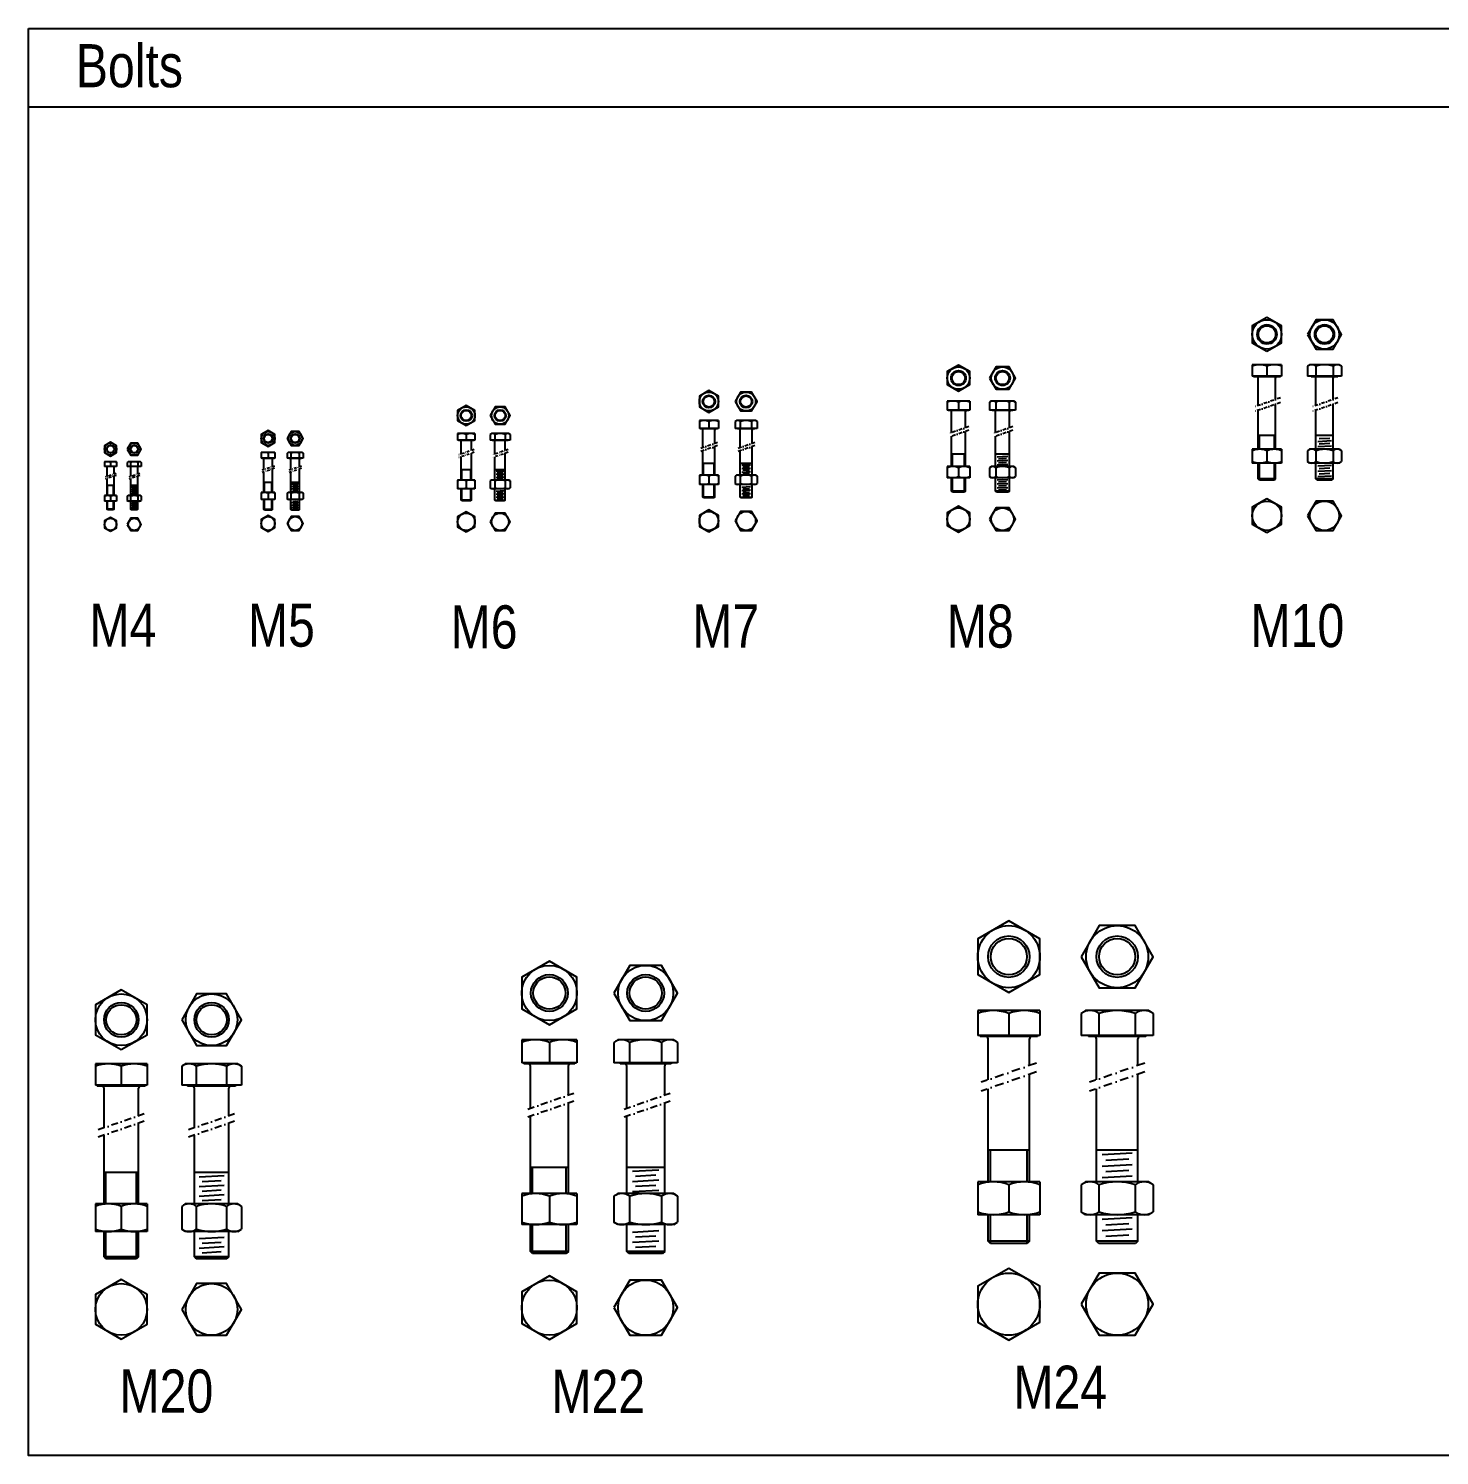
# Model space of a CAD drawing. Extents: x 2154 to 3794, y 411 to 1238.
# Drawn here: x 2154 to 2972, y 411 to 1238 of the extents above; entities that cross this region are included whole.
import ezdxf
from ezdxf.enums import TextEntityAlignment as Align

# ---------------------------------------------------------------- set-up
doc = ezdxf.new("R2010")
doc.units = 0
doc.header["$MEASUREMENT"] = 0
doc.linetypes.add('TRATTO-PUNTO', pattern=[1, 0.5, -0.25, 0, -0.25])
doc.layers.add('Bolts', color=7, linetype='CONTINUOUS')
doc.styles.add('ROMANS', font='ARIAL.TTF')

msp = doc.modelspace()

# ---------------------------------------------------------------- linework, layer by layer
at = {"layer": 'Bolts', "color": 1}
msp.add_line((3794.2, 1192.58), (2154.46, 1192.58), dxfattribs=at)
at = {"layer": 'Bolts'}
for p, q in [((2880.74, 1043.33), (2863.74, 1043.33)), ((2863.74, 1043.33), (2863.74, 1036.68)), ((2880.74, 1043.33), (2880.74, 1036.68)), ((2896.97, 1043.33), (2895.8, 1042.44)), ((2914.25, 1043.33), (2896.97, 1043.33)), ((2914.25, 1043.33), (2915.43, 1042.44)), ((2880.74, 1036.68), (2863.74, 1036.68)), ((2864.45, 1036.68), (2864.45, 1036.33)), ((2880.03, 1036.33), (2864.45, 1036.33)), ((2867.24, 1019.64), (2867.24, 1035.62)), ((2872.24, 1042.44), (2872.24, 1036.68)), ((2877.24, 1023.11), (2877.24, 1035.62)), ((2880.03, 1036.68), (2880.03, 1036.33)), ((2895.8, 1042.44), (2895.8, 1036.68)), ((2915.43, 1036.68), (2895.8, 1036.68)), ((2897.82, 1036.68), (2897.82, 1036.33)), ((2913.4, 1036.33), (2897.82, 1036.33)), ((2900.61, 1019.64), (2900.61, 1035.62)), ((2900.71, 1036.68), (2900.71, 1042.44)), ((2910.52, 1042.44), (2910.52, 1036.68)), ((2910.61, 1023.11), (2910.61, 1035.62)), ((2913.4, 1036.68), (2913.4, 1036.33)), ((2915.43, 1042.44), (2915.43, 1036.68)), ((2699.96, 1022.26), (2686.96, 1022.26)), ((2686.96, 1022.26), (2686.96, 1017.03)), ((2693.46, 1021.58), (2693.46, 1017.03)), ((2699.96, 1022.26), (2699.96, 1017.03)), ((2712.37, 1022.26), (2711.47, 1021.58)), ((2711.47, 1021.58), (2711.47, 1017.03)), ((2725.59, 1022.26), (2712.37, 1022.26)), ((2715.23, 1017.03), (2715.23, 1021.58)), ((2722.73, 1021.58), (2722.73, 1017.03)), ((2725.59, 1022.26), (2726.49, 1021.58)), ((2726.49, 1021.58), (2726.49, 1017.03)), ((2877.24, 994.28), (2877.24, 1020.38)), ((2910.61, 994.28), (2910.61, 1020.38)), ((2554.26, 1010.86), (2543.26, 1010.86)), ((2543.26, 1010.86), (2543.26, 1006.29)), ((2548.76, 1010.29), (2548.76, 1006.29)), ((2554.26, 1010.86), (2554.26, 1006.29)), ((2564.76, 1010.86), (2564, 1010.29)), ((2564, 1010.29), (2564, 1006.29)), ((2575.95, 1010.86), (2564.76, 1010.86)), ((2567.18, 1006.29), (2567.18, 1010.29)), ((2573.53, 1010.29), (2573.53, 1006.29)), ((2575.95, 1010.86), (2576.71, 1010.29)), ((2576.71, 1010.29), (2576.71, 1006.29)), ((2699.96, 1017.03), (2686.96, 1017.03)), ((2687.5, 1017.03), (2687.5, 1016.76)), ((2699.42, 1016.76), (2687.5, 1016.76)), ((2689.46, 1003.94), (2689.46, 1016.22)), ((2697.46, 1006.71), (2697.46, 1016.22)), ((2699.42, 1017.03), (2699.42, 1016.76)), ((2726.49, 1017.03), (2711.47, 1017.03)), ((2713.02, 1017.03), (2713.02, 1016.76)), ((2724.94, 1016.76), (2713.02, 1016.76)), ((2714.98, 1003.94), (2714.98, 1016.22)), ((2722.98, 1006.71), (2722.98, 1016.22)), ((2724.94, 1017.03), (2724.94, 1016.76)), ((2867.24, 994.28), (2867.24, 1016.91)), ((2900.61, 994.28), (2900.61, 1016.91)), ((2413.17, 1003.35), (2403.17, 1003.35)), ((2403.17, 1003.35), (2403.17, 999.56)), ((2408.17, 1002.83), (2408.17, 999.56)), ((2413.17, 1003.35), (2413.17, 999.56)), ((2422.72, 1003.35), (2422.03, 1002.83)), ((2422.03, 1002.83), (2422.03, 999.56)), ((2432.88, 1003.35), (2422.72, 1003.35)), ((2424.91, 999.56), (2424.91, 1002.83)), ((2430.69, 1002.83), (2430.69, 999.56)), ((2432.88, 1003.35), (2433.57, 1002.83)), ((2433.57, 1002.83), (2433.57, 999.56)), ((2554.26, 1006.29), (2543.26, 1006.29)), ((2543.72, 1006.29), (2543.72, 1006.06)), ((2553.8, 1006.06), (2543.72, 1006.06)), ((2545.26, 995.17), (2545.26, 1005.61)), ((2552.26, 997.6), (2552.26, 1005.61)), ((2553.8, 1006.29), (2553.8, 1006.06)), ((2576.71, 1006.29), (2564, 1006.29)), ((2565.31, 1006.29), (2565.31, 1006.06)), ((2575.4, 1006.06), (2565.31, 1006.06)), ((2566.85, 995.24), (2566.85, 1005.61)), ((2573.85, 997.53), (2573.85, 1005.61)), ((2575.4, 1006.29), (2575.4, 1006.06)), ((2689.46, 984.28), (2689.46, 1001.85)), ((2697.46, 984.28), (2697.46, 1004.62)), ((2714.98, 984.28), (2714.98, 1001.85)), ((2722.98, 984.28), (2722.98, 1004.62)), ((2877.24, 1002.33), (2867.24, 1002.33)), ((2867.95, 994.28), (2867.95, 1002.33)), ((2876.53, 994.28), (2876.53, 1002.33)), ((2910.61, 1002.33), (2900.61, 1002.33)), ((2910.61, 1002.33), (2900.61, 1002.33)), ((2413.17, 999.56), (2403.17, 999.56)), ((2403.58, 999.56), (2403.58, 999.35)), ((2412.75, 999.35), (2403.58, 999.35)), ((2405.17, 991.49), (2405.17, 998.94)), ((2411.17, 993.62), (2411.17, 998.94)), ((2412.75, 999.56), (2412.75, 999.35)), ((2433.57, 999.56), (2422.03, 999.56)), ((2423.22, 999.56), (2423.22, 999.35)), ((2432.38, 999.35), (2423.22, 999.35)), ((2424.8, 991.49), (2424.8, 998.94)), ((2430.8, 993.57), (2430.8, 998.94)), ((2432.38, 999.56), (2432.38, 999.35)), ((2545.26, 979.32), (2545.26, 993.41)), ((2552.26, 979.32), (2552.26, 995.84)), ((2566.85, 979.32), (2566.85, 993.48)), ((2573.85, 979.32), (2573.85, 995.77)), ((2880.74, 994.28), (2863.74, 994.28)), ((2863.74, 994.28), (2863.74, 986.28)), ((2872.24, 993.39), (2872.24, 987.17)), ((2880.74, 994.28), (2880.74, 986.28)), ((2896.97, 994.28), (2895.8, 993.39)), ((2895.8, 993.39), (2895.8, 987.17)), ((2914.25, 994.28), (2896.97, 994.28)), ((2900.71, 987.17), (2900.71, 993.39)), ((2901.67, 998.87), (2909.56, 999.31)), ((2901.67, 995.84), (2909.56, 996.28)), ((2902.58, 1000.44), (2908.65, 1000.78)), ((2902.58, 997.4), (2908.65, 997.74)), ((2910.52, 993.39), (2910.52, 987.17)), ((2914.25, 994.28), (2915.43, 993.39)), ((2915.43, 993.39), (2915.43, 987.17)), ((2205.5, 987.02), (2198.5, 987.02)), ((2198.5, 987.02), (2198.5, 984.37)), ((2202, 986.66), (2202, 984.37)), ((2205.5, 987.02), (2205.5, 984.37)), ((2212.18, 987.02), (2211.7, 986.66)), ((2211.7, 986.66), (2211.7, 984.37)), ((2219.3, 987.02), (2212.18, 987.02)), ((2213.72, 984.37), (2213.72, 986.66)), ((2217.76, 986.66), (2217.76, 984.37)), ((2219.3, 987.02), (2219.78, 986.66)), ((2219.78, 986.66), (2219.78, 984.37)), ((2297.3, 992.43), (2289.3, 992.43)), ((2289.3, 992.43), (2289.3, 989.1)), ((2297.3, 989.1), (2289.3, 989.1)), ((2289.64, 989.1), (2289.64, 988.93)), ((2296.97, 988.93), (2289.64, 988.93)), ((2290.8, 982.41), (2290.8, 988.6)), ((2293.3, 992.01), (2293.3, 989.1)), ((2295.8, 984.14), (2295.8, 988.6)), ((2296.97, 989.1), (2296.97, 988.93)), ((2297.3, 992.43), (2297.3, 989.1)), ((2304.94, 992.43), (2304.39, 992.01)), ((2304.39, 992.01), (2304.39, 989.1)), ((2313.63, 989.1), (2304.39, 989.1)), ((2313.07, 992.43), (2304.94, 992.43)), ((2305.34, 989.1), (2305.34, 988.93)), ((2312.67, 988.93), (2305.34, 988.93)), ((2306.51, 982.41), (2306.51, 988.6)), ((2306.7, 989.1), (2306.7, 992.01)), ((2311.32, 992.01), (2311.32, 989.1)), ((2311.51, 984.14), (2311.51, 988.6)), ((2312.67, 989.1), (2312.67, 988.93)), ((2313.07, 992.43), (2313.63, 992.01)), ((2313.63, 992.01), (2313.63, 989.1)), ((2405.17, 976.41), (2405.17, 989.89)), ((2411.17, 976.41), (2411.17, 992.01)), ((2424.8, 976.41), (2424.8, 989.89)), ((2430.8, 976.41), (2430.8, 991.97)), ((2552.26, 986.06), (2545.26, 986.06)), ((2545.72, 979.32), (2545.72, 986.06)), ((2551.8, 979.32), (2551.8, 986.06)), ((2573.85, 986.06), (2566.85, 986.06)), ((2567.8, 985), (2572.91, 985.28)), ((2697.46, 991.49), (2689.46, 991.49)), ((2690, 984.28), (2690, 991.49)), ((2696.92, 984.28), (2696.92, 991.49)), ((2722.98, 991.49), (2714.98, 991.49)), ((2722.98, 991.49), (2714.98, 991.49)), ((2715.96, 989.93), (2722, 990.27)), ((2715.96, 987.61), (2722, 987.95)), ((2715.96, 985.29), (2722, 985.63)), ((2716.66, 988.81), (2721.3, 989.07)), ((2716.66, 986.49), (2721.3, 986.75)), ((2880.74, 986.28), (2863.74, 986.28)), ((2867.24, 977.04), (2867.24, 986.28)), ((2867.95, 976.33), (2867.95, 986.28)), ((2876.53, 976.33), (2876.53, 986.28)), ((2877.24, 977.04), (2877.24, 986.28)), ((2896.97, 986.28), (2895.8, 987.17)), ((2914.25, 986.28), (2896.97, 986.28)), ((2900.61, 977.04), (2900.61, 986.28)), ((2901.67, 984.59), (2909.56, 985.03)), ((2910.61, 977.04), (2910.61, 986.28)), ((2914.25, 986.28), (2915.43, 987.17)), ((2205.5, 984.37), (2198.5, 984.37)), ((2198.79, 984.37), (2198.79, 984.22)), ((2205.21, 984.22), (2198.79, 984.22)), ((2200, 978.45), (2200, 983.93)), ((2200, 967.43), (2200, 977.33)), ((2204, 979.84), (2204, 983.93)), ((2204, 967.43), (2204, 978.71)), ((2205.21, 984.37), (2205.21, 984.22)), ((2219.78, 984.37), (2211.7, 984.37)), ((2212.53, 984.37), (2212.53, 984.22)), ((2218.95, 984.22), (2212.53, 984.22)), ((2213.74, 978.45), (2213.74, 983.93)), ((2213.74, 967.43), (2213.74, 977.33)), ((2217.74, 979.84), (2217.74, 983.93)), ((2217.74, 967.43), (2217.74, 978.71)), ((2218.95, 984.37), (2218.95, 984.22)), ((2290.8, 969.21), (2290.8, 981.12)), ((2295.8, 969.21), (2295.8, 982.86)), ((2306.51, 969.21), (2306.51, 981.12)), ((2311.51, 969.21), (2311.51, 982.86)), ((2413.17, 976.41), (2403.17, 976.41)), ((2403.17, 976.41), (2403.17, 971.41)), ((2411.17, 982.35), (2405.17, 982.35)), ((2405.58, 976.41), (2405.58, 982.35)), ((2410.75, 976.41), (2410.75, 982.35)), ((2413.17, 976.41), (2413.17, 971.41)), ((2422.72, 976.41), (2422.03, 975.88)), ((2432.88, 976.41), (2422.72, 976.41)), ((2430.8, 982.35), (2424.8, 982.35)), ((2425.48, 981.56), (2430.12, 981.82)), ((2425.48, 979.78), (2430.12, 980.04)), ((2425.48, 977.99), (2430.12, 978.25)), ((2426.01, 980.7), (2429.58, 980.9)), ((2426.01, 978.92), (2429.58, 979.12)), ((2426.01, 977.13), (2429.58, 977.33)), ((2432.88, 976.41), (2433.57, 975.88)), ((2554.26, 979.32), (2543.26, 979.32)), ((2543.26, 979.32), (2543.26, 973.82)), ((2548.76, 978.75), (2548.76, 974.4)), ((2554.26, 979.32), (2554.26, 973.82)), ((2564.76, 979.32), (2564, 978.75)), ((2564, 978.75), (2564, 974.4)), ((2575.95, 979.32), (2564.76, 979.32)), ((2567.18, 974.4), (2567.18, 978.75)), ((2567.8, 983.03), (2572.91, 983.32)), ((2567.8, 981.07), (2572.91, 981.35)), ((2568.39, 984.05), (2572.32, 984.27)), ((2568.39, 982.08), (2572.32, 982.3)), ((2568.39, 980.12), (2572.32, 980.34)), ((2573.53, 978.75), (2573.53, 974.4)), ((2575.95, 979.32), (2576.71, 978.75)), ((2576.71, 978.75), (2576.71, 974.4)), ((2699.96, 984.28), (2686.96, 984.28)), ((2686.96, 984.28), (2686.96, 977.78)), ((2699.96, 977.78), (2686.96, 977.78)), ((2689.46, 970.03), (2689.46, 977.78)), ((2690, 969.49), (2690, 977.78)), ((2693.46, 983.6), (2693.46, 978.46)), ((2696.92, 969.49), (2696.92, 977.78)), ((2697.46, 970.03), (2697.46, 977.78)), ((2699.96, 984.28), (2699.96, 977.78)), ((2712.37, 984.28), (2711.47, 983.6)), ((2711.47, 983.6), (2711.47, 978.46)), ((2712.37, 977.78), (2711.47, 978.46)), ((2725.59, 984.28), (2712.37, 984.28)), ((2725.59, 977.78), (2712.37, 977.78)), ((2714.98, 970.03), (2714.98, 977.78)), ((2715.23, 978.46), (2715.23, 983.6)), ((2715.96, 976.48), (2722, 976.82)), ((2722.73, 983.6), (2722.73, 978.46)), ((2722.98, 970.03), (2722.98, 977.78)), ((2725.59, 984.28), (2726.49, 983.6)), ((2725.59, 977.78), (2726.49, 978.46)), ((2726.49, 983.6), (2726.49, 978.46)), ((2867.95, 976.33), (2867.24, 977.04)), ((2877.24, 977.04), (2867.24, 977.04)), ((2876.53, 976.33), (2867.95, 976.33)), ((2877.24, 977.04), (2876.53, 976.33)), ((2901.32, 976.33), (2900.61, 977.04)), ((2910.61, 977.04), (2900.61, 977.04)), ((2909.9, 976.33), (2901.32, 976.33)), ((2901.67, 981.55), (2909.56, 981.99)), ((2901.67, 978.52), (2909.56, 978.96)), ((2902.58, 983.12), (2908.65, 983.46)), ((2902.58, 980.08), (2908.65, 980.42)), ((2910.61, 977.04), (2909.9, 976.33)), ((2204, 973.22), (2200, 973.22)), ((2200.29, 967.43), (2200.29, 973.22)), ((2203.71, 967.43), (2203.71, 973.22)), ((2217.74, 973.22), (2213.74, 973.22)), ((2214.12, 972.25), (2217.37, 972.43)), ((2214.12, 971), (2217.37, 971.18)), ((2214.12, 969.75), (2217.37, 969.93)), ((2214.12, 968.5), (2217.37, 968.68)), ((2214.49, 972.9), (2216.99, 973.04)), ((2214.49, 971.65), (2216.99, 971.79)), ((2214.49, 970.4), (2216.99, 970.54)), ((2214.49, 969.15), (2216.99, 969.29)), ((2214.49, 967.9), (2216.99, 968.04)), ((2297.3, 969.21), (2289.3, 969.21)), ((2289.3, 969.21), (2289.3, 965.21)), ((2295.8, 974.93), (2290.8, 974.93)), ((2291.14, 969.21), (2291.14, 974.93)), ((2293.3, 968.79), (2293.3, 965.63)), ((2295.47, 969.21), (2295.47, 974.93)), ((2297.3, 969.21), (2297.3, 965.21)), ((2304.94, 969.21), (2304.39, 968.79)), ((2304.39, 968.79), (2304.39, 965.63)), ((2313.07, 969.21), (2304.94, 969.21)), ((2311.51, 974.93), (2306.51, 974.93)), ((2306.7, 965.63), (2306.7, 968.79)), ((2307.15, 974.13), (2310.86, 974.34)), ((2307.15, 972.7), (2310.86, 972.91)), ((2307.15, 971.27), (2310.86, 971.48)), ((2307.15, 969.84), (2310.86, 970.05)), ((2307.58, 973.44), (2310.44, 973.6)), ((2307.58, 972.01), (2310.44, 972.17)), ((2307.58, 970.58), (2310.44, 970.74)), ((2311.32, 968.79), (2311.32, 965.63)), ((2313.07, 969.21), (2313.63, 968.79)), ((2313.63, 968.79), (2313.63, 965.63)), ((2413.17, 971.41), (2403.17, 971.41)), ((2405.17, 964.77), (2405.17, 971.41)), ((2405.58, 964.35), (2405.58, 971.41)), ((2408.17, 975.88), (2408.17, 971.93)), ((2410.75, 964.35), (2410.75, 971.41)), ((2411.17, 964.77), (2411.17, 971.41)), ((2422.03, 975.88), (2422.03, 971.93)), ((2422.72, 971.41), (2422.03, 971.93)), ((2432.88, 971.41), (2422.72, 971.41)), ((2424.8, 964.77), (2424.8, 971.41)), ((2424.91, 971.93), (2424.91, 975.88)), ((2425.48, 970.07), (2430.12, 970.33)), ((2425.48, 968.29), (2430.12, 968.55)), ((2426.01, 969.21), (2429.58, 969.41)), ((2430.69, 975.88), (2430.69, 971.93)), ((2430.8, 964.77), (2430.8, 971.41)), ((2432.88, 971.41), (2433.57, 971.93)), ((2433.57, 975.88), (2433.57, 971.93)), ((2554.26, 973.82), (2543.26, 973.82)), ((2545.26, 966.52), (2545.26, 973.82)), ((2545.72, 966.06), (2545.72, 973.82)), ((2551.8, 966.06), (2551.8, 973.82)), ((2552.26, 966.52), (2552.26, 973.82)), ((2564.76, 973.82), (2564, 974.4)), ((2575.95, 973.82), (2564.76, 973.82)), ((2566.85, 966.52), (2566.85, 973.82)), ((2567.8, 972.35), (2572.91, 972.64)), ((2567.8, 970.39), (2572.91, 970.68)), ((2567.8, 968.43), (2572.91, 968.71)), ((2568.39, 971.4), (2572.32, 971.62)), ((2568.39, 969.44), (2572.32, 969.66)), ((2573.85, 966.52), (2573.85, 973.82)), ((2575.95, 973.82), (2576.71, 974.4)), ((2690, 969.49), (2689.46, 970.03)), ((2697.46, 970.03), (2689.46, 970.03)), ((2696.92, 969.49), (2690, 969.49)), ((2697.46, 970.03), (2696.92, 969.49)), ((2715.52, 969.49), (2714.98, 970.03)), ((2722.98, 970.03), (2714.98, 970.03)), ((2722.44, 969.49), (2715.52, 969.49)), ((2715.96, 974.16), (2722, 974.5)), ((2715.96, 971.84), (2722, 972.18)), ((2716.66, 975.36), (2721.3, 975.62)), ((2716.66, 973.04), (2721.3, 973.3)), ((2716.66, 970.72), (2721.3, 970.98)), ((2722.98, 970.03), (2722.44, 969.49)), ((2205.5, 967.43), (2198.5, 967.43)), ((2198.5, 967.43), (2198.5, 964.23)), ((2205.5, 964.23), (2198.5, 964.23)), ((2200, 959.51), (2200, 964.23)), ((2200.29, 959.22), (2200.29, 964.23)), ((2202, 967.07), (2202, 964.6)), ((2203.71, 959.22), (2203.71, 964.23)), ((2204, 959.51), (2204, 964.23)), ((2205.5, 967.43), (2205.5, 964.23)), ((2212.18, 967.43), (2211.7, 967.07)), ((2211.7, 967.07), (2211.7, 964.6)), ((2212.18, 964.23), (2211.7, 964.6)), ((2219.3, 967.43), (2212.18, 967.43)), ((2219.3, 964.23), (2212.18, 964.23)), ((2213.72, 964.6), (2213.72, 967.07)), ((2213.74, 959.51), (2213.74, 964.23)), ((2214.12, 963.06), (2217.37, 963.24)), ((2214.12, 961.81), (2217.37, 961.99)), ((2214.12, 960.56), (2217.37, 960.74)), ((2214.49, 963.71), (2216.99, 963.85)), ((2214.49, 962.46), (2216.99, 962.6)), ((2214.49, 961.21), (2216.99, 961.35)), ((2214.49, 959.96), (2216.99, 960.1)), ((2217.74, 959.51), (2217.74, 964.23)), ((2217.76, 967.07), (2217.76, 964.6)), ((2219.3, 967.43), (2219.78, 967.07)), ((2219.3, 964.23), (2219.78, 964.6)), ((2219.78, 967.07), (2219.78, 964.6)), ((2297.3, 965.21), (2289.3, 965.21)), ((2290.8, 959.27), (2290.8, 965.21)), ((2291.14, 958.93), (2291.14, 965.21)), ((2295.47, 958.93), (2295.47, 965.21)), ((2295.8, 959.27), (2295.8, 965.21)), ((2304.94, 965.21), (2304.39, 965.63)), ((2313.07, 965.21), (2304.94, 965.21)), ((2306.51, 959.27), (2306.51, 965.21)), ((2307.15, 963.32), (2310.86, 963.53)), ((2307.15, 961.89), (2310.86, 962.1)), ((2307.15, 960.46), (2310.86, 960.67)), ((2307.58, 964.06), (2310.44, 964.22)), ((2307.58, 962.63), (2310.44, 962.79)), ((2307.58, 961.2), (2310.44, 961.36)), ((2307.58, 959.77), (2310.44, 959.93)), ((2311.51, 959.27), (2311.51, 965.21)), ((2313.07, 965.21), (2313.63, 965.63)), ((2405.58, 964.35), (2405.17, 964.77)), ((2411.17, 964.77), (2405.17, 964.77)), ((2410.75, 964.35), (2405.58, 964.35)), ((2411.17, 964.77), (2410.75, 964.35)), ((2425.22, 964.35), (2424.8, 964.77)), ((2424.8, 964.77), (2430.8, 964.77)), ((2430.38, 964.35), (2425.22, 964.35)), ((2425.48, 966.5), (2430.12, 966.76)), ((2426.01, 967.42), (2429.58, 967.62)), ((2426.01, 965.64), (2429.58, 965.84)), ((2430.8, 964.77), (2430.38, 964.35)), ((2545.72, 966.06), (2545.26, 966.52)), ((2552.26, 966.52), (2545.26, 966.52)), ((2551.8, 966.06), (2545.72, 966.06)), ((2552.26, 966.52), (2551.8, 966.06)), ((2567.31, 966.06), (2566.85, 966.52)), ((2566.85, 966.52), (2573.85, 966.52)), ((2573.4, 966.06), (2567.31, 966.06)), ((2568.39, 967.48), (2572.32, 967.7)), ((2573.85, 966.52), (2573.4, 966.06)), ((2200.29, 959.22), (2200, 959.51)), ((2204, 959.51), (2200, 959.51)), ((2203.71, 959.22), (2200.29, 959.22)), ((2204, 959.51), (2203.71, 959.22)), ((2214.03, 959.22), (2213.74, 959.51)), ((2213.74, 959.51), (2217.74, 959.51)), ((2217.45, 959.22), (2214.03, 959.22)), ((2217.74, 959.51), (2217.45, 959.22)), ((2291.14, 958.93), (2290.8, 959.27)), ((2295.8, 959.27), (2290.8, 959.27)), ((2295.47, 958.93), (2291.14, 958.93)), ((2295.8, 959.27), (2295.47, 958.93)), ((2306.84, 958.93), (2306.51, 959.27)), ((2306.51, 959.27), (2311.51, 959.27)), ((2311.17, 958.93), (2306.84, 958.93)), ((2311.51, 959.27), (2311.17, 958.93)), ((2740.61, 668.78), (2704.61, 668.78)), ((2704.61, 668.78), (2704.61, 654.45)), ((2722.61, 667.11), (2722.61, 654.45)), ((2740.61, 668.78), (2740.61, 654.45)), ((2767.16, 668.78), (2764.65, 667.11)), ((2764.65, 667.11), (2764.65, 654.45)), ((2803.7, 668.78), (2767.16, 668.78)), ((2775.04, 654.45), (2775.04, 667.11)), ((2795.82, 667.11), (2795.82, 654.45)), ((2803.7, 668.78), (2806.22, 667.11)), ((2806.22, 667.11), (2806.22, 654.45)), ((2740.61, 654.45), (2704.61, 654.45)), ((2705.94, 654.45), (2705.94, 653.78)), ((2739.28, 653.78), (2705.94, 653.78)), ((2739.28, 654.45), (2739.28, 653.78)), ((2806.22, 654.45), (2764.65, 654.45)), ((2768.76, 654.45), (2768.76, 653.78)), ((2802.1, 653.78), (2768.76, 653.78)), ((2802.1, 654.45), (2802.1, 653.78)), ((2472.32, 651.87), (2440.32, 651.87)), ((2440.32, 651.87), (2440.32, 638.46)), ((2456.32, 650.38), (2456.32, 638.46)), ((2472.32, 651.87), (2472.32, 638.46)), ((2495.92, 651.87), (2493.69, 650.38)), ((2493.69, 650.38), (2493.69, 638.46)), ((2528.4, 651.87), (2495.92, 651.87)), ((2502.92, 638.46), (2502.92, 650.38)), ((2521.4, 650.38), (2521.4, 638.46)), ((2528.4, 651.87), (2530.64, 650.38)), ((2530.64, 650.38), (2530.64, 638.46)), ((2710.61, 628.64), (2710.61, 652.45)), ((2734.61, 636.96), (2734.61, 652.45)), ((2773.43, 628.64), (2773.43, 652.45)), ((2797.43, 636.96), (2797.43, 652.45)), ((2223.2, 637.91), (2193.2, 637.91)), ((2193.2, 637.91), (2193.2, 625.47)), ((2223.2, 637.91), (2223.2, 625.47)), ((2245.33, 637.91), (2243.23, 636.52)), ((2275.77, 637.91), (2245.33, 637.91)), ((2275.77, 637.91), (2277.87, 636.52)), ((2472.32, 638.46), (2440.32, 638.46)), ((2441.5, 638.46), (2441.5, 637.87)), ((2471.13, 637.87), (2441.5, 637.87)), ((2471.13, 638.46), (2471.13, 637.87)), ((2530.64, 638.46), (2493.69, 638.46)), ((2497.35, 638.46), (2497.35, 637.87)), ((2526.98, 637.87), (2497.35, 637.87)), ((2526.98, 638.46), (2526.98, 637.87)), ((2208.2, 636.52), (2208.2, 625.47)), ((2243.23, 636.52), (2243.23, 625.47)), ((2251.89, 625.47), (2251.89, 636.52)), ((2269.21, 636.52), (2269.21, 625.47)), ((2277.87, 636.52), (2277.87, 625.47)), ((2445.32, 612.07), (2445.32, 636.68)), ((2467.32, 619.7), (2467.32, 636.68)), ((2501.16, 612.07), (2501.16, 636.68)), ((2523.16, 619.7), (2523.16, 636.68)), ((2734.61, 569.46), (2734.61, 631.82)), ((2797.43, 569.46), (2797.43, 631.82)), ((2223.2, 625.47), (2193.2, 625.47)), ((2194.31, 625.47), (2194.31, 624.91)), ((2222.09, 624.91), (2194.31, 624.91)), ((2198.2, 600.83), (2198.2, 623.8)), ((2218.2, 607.77), (2218.2, 623.8)), ((2222.09, 625.47), (2222.09, 624.91)), ((2277.87, 625.47), (2243.23, 625.47)), ((2246.66, 625.47), (2246.66, 624.91)), ((2274.44, 624.91), (2246.66, 624.91)), ((2250.55, 600.83), (2250.55, 623.8)), ((2270.55, 607.77), (2270.55, 623.8)), ((2274.44, 625.47), (2274.44, 624.91)), ((2710.61, 569.46), (2710.61, 623.5)), ((2773.43, 569.46), (2773.43, 623.5)), ((2467.32, 562.69), (2467.32, 615.13)), ((2523.16, 562.69), (2523.16, 615.13)), ((2445.32, 562.69), (2445.32, 607.5)), ((2501.16, 562.69), (2501.16, 607.5)), ((2198.2, 556.68), (2198.2, 596.55)), ((2218.2, 556.68), (2218.2, 603.49)), ((2250.55, 556.68), (2250.55, 596.55)), ((2270.55, 556.68), (2270.55, 603.49)), ((2734.61, 587.78), (2710.61, 587.78)), ((2711.94, 569.46), (2711.94, 587.78)), ((2733.28, 569.46), (2733.28, 587.78)), ((2797.43, 587.78), (2773.43, 587.78)), ((2776.76, 585.34), (2794.1, 586.31)), ((2776.76, 578.67), (2794.1, 579.64)), ((2778.76, 582.12), (2792.1, 582.86)), ((2218.2, 574.91), (2198.2, 574.91)), ((2199.31, 556.68), (2199.31, 574.91)), ((2217.09, 556.68), (2217.09, 574.91)), ((2270.55, 574.91), (2250.55, 574.91)), ((2253.33, 572.4), (2267.77, 573.21)), ((2467.32, 577.87), (2445.32, 577.87)), ((2446.5, 562.69), (2446.5, 577.87)), ((2466.13, 562.69), (2466.13, 577.87)), ((2523.16, 577.87), (2501.16, 577.87)), ((2504.46, 575.7), (2519.86, 576.56)), ((2506.24, 572.83), (2518.09, 573.5)), ((2776.76, 572.01), (2794.1, 572.98)), ((2778.76, 575.45), (2792.1, 576.2)), ((2253.33, 566.84), (2267.77, 567.65)), ((2255, 569.71), (2266.11, 570.34)), ((2255, 564.16), (2266.11, 564.78)), ((2472.32, 562.69), (2440.32, 562.69)), ((2440.32, 562.69), (2440.32, 544.69)), ((2472.32, 562.69), (2472.32, 544.69)), ((2495.92, 562.69), (2493.69, 561.2)), ((2528.4, 562.69), (2495.92, 562.69)), ((2504.46, 569.77), (2519.86, 570.63)), ((2504.46, 563.85), (2519.86, 564.71)), ((2506.24, 566.91), (2518.09, 567.57)), ((2528.4, 562.69), (2530.64, 561.2)), ((2740.61, 569.46), (2704.61, 569.46)), ((2704.61, 569.46), (2704.61, 550.46)), ((2722.61, 567.78), (2722.61, 552.13)), ((2740.61, 569.46), (2740.61, 550.46)), ((2767.16, 569.46), (2764.65, 567.78)), ((2764.65, 567.78), (2764.65, 552.13)), ((2803.7, 569.46), (2767.16, 569.46)), ((2775.04, 552.13), (2775.04, 567.78)), ((2795.82, 567.78), (2795.82, 552.13)), ((2803.7, 569.46), (2806.22, 567.78)), ((2806.22, 567.78), (2806.22, 552.13)), ((2223.2, 556.68), (2193.2, 556.68)), ((2193.2, 556.68), (2193.2, 540.68)), ((2208.2, 555.29), (2208.2, 542.08)), ((2223.2, 556.68), (2223.2, 540.68)), ((2245.33, 556.68), (2243.23, 555.29)), ((2243.23, 555.29), (2243.23, 542.08)), ((2275.77, 556.68), (2245.33, 556.68)), ((2251.89, 542.08), (2251.89, 555.29)), ((2253.33, 561.29), (2267.77, 562.1)), ((2255, 558.6), (2266.11, 559.22)), ((2269.21, 555.29), (2269.21, 542.08)), ((2275.77, 556.68), (2277.87, 555.29)), ((2277.87, 555.29), (2277.87, 542.08)), ((2456.32, 561.2), (2456.32, 546.18)), ((2493.69, 561.2), (2493.69, 546.18)), ((2502.92, 546.18), (2502.92, 561.2)), ((2521.4, 561.2), (2521.4, 546.18)), ((2530.64, 561.2), (2530.64, 546.18)), ((2495.92, 544.69), (2493.69, 546.18)), ((2528.4, 544.69), (2530.64, 546.18)), ((2740.61, 550.46), (2704.61, 550.46)), ((2710.61, 535.12), (2710.61, 550.46)), ((2711.94, 533.78), (2711.94, 550.46)), ((2733.28, 533.78), (2733.28, 550.46)), ((2734.61, 535.12), (2734.61, 550.46)), ((2767.16, 550.46), (2764.65, 552.13)), ((2803.7, 550.46), (2767.16, 550.46)), ((2773.43, 535.12), (2773.43, 550.46)), ((2776.76, 547.89), (2794.1, 548.86)), ((2797.43, 535.12), (2797.43, 550.46)), ((2803.7, 550.46), (2806.22, 552.13)), ((2223.2, 540.68), (2193.2, 540.68)), ((2198.2, 526.02), (2198.2, 540.68)), ((2199.31, 524.91), (2199.31, 540.68)), ((2217.09, 524.91), (2217.09, 540.68)), ((2218.2, 526.02), (2218.2, 540.68)), ((2245.33, 540.68), (2243.23, 542.08)), ((2275.77, 540.68), (2245.33, 540.68)), ((2250.55, 526.02), (2250.55, 540.68)), ((2270.55, 526.02), (2270.55, 540.68)), ((2275.77, 540.68), (2277.87, 542.08)), ((2472.32, 544.69), (2440.32, 544.69)), ((2445.32, 529.05), (2445.32, 544.69)), ((2446.5, 527.87), (2446.5, 544.69)), ((2466.13, 527.87), (2466.13, 544.69)), ((2467.32, 529.05), (2467.32, 544.69)), ((2528.4, 544.69), (2495.92, 544.69)), ((2501.16, 529.05), (2501.16, 544.69)), ((2504.46, 540.41), (2519.86, 541.27)), ((2506.24, 537.55), (2518.09, 538.21)), ((2523.16, 529.05), (2523.16, 544.69)), ((2776.76, 541.22), (2794.1, 542.19)), ((2778.76, 544.67), (2792.1, 545.41)), ((2778.76, 538), (2792.1, 538.75)), ((2253.33, 536.67), (2267.77, 537.48)), ((2253.33, 531.11), (2267.77, 531.92)), ((2255, 533.98), (2266.11, 534.61)), ((2504.46, 534.48), (2519.86, 535.35)), ((2506.24, 531.62), (2518.09, 532.28)), ((2711.94, 533.78), (2710.61, 535.12)), ((2734.61, 535.12), (2710.61, 535.12)), ((2733.28, 533.78), (2711.94, 533.78)), ((2734.61, 535.12), (2733.28, 533.78)), ((2774.76, 533.78), (2773.43, 535.12)), ((2797.43, 535.12), (2773.43, 535.12)), ((2796.1, 533.78), (2774.76, 533.78)), ((2797.43, 535.12), (2796.1, 533.78)), ((2199.31, 524.91), (2198.2, 526.02)), ((2218.2, 526.02), (2198.2, 526.02)), ((2217.09, 524.91), (2199.31, 524.91)), ((2218.2, 526.02), (2217.09, 524.91)), ((2251.66, 524.91), (2250.55, 526.02)), ((2270.55, 526.02), (2250.55, 526.02)), ((2269.44, 524.91), (2251.66, 524.91)), ((2255, 528.43), (2266.11, 529.05)), ((2270.55, 526.02), (2269.44, 524.91)), ((2446.5, 527.87), (2445.32, 529.05)), ((2467.32, 529.05), (2445.32, 529.05)), ((2466.13, 527.87), (2446.5, 527.87)), ((2467.32, 529.05), (2466.13, 527.87)), ((2502.35, 527.87), (2501.16, 529.05)), ((2523.16, 529.05), (2501.16, 529.05)), ((2521.98, 527.87), (2502.35, 527.87)), ((2523.16, 529.05), (2521.98, 527.87))]:
    msp.add_line(p, q, dxfattribs=at)
at = {"layer": 'Bolts', "linetype": 'TRATTO-PUNTO', "ltscale": 4}
for p, q in [((2880.04, 1024.08), (2865.01, 1018.87)), ((2880.04, 1021.35), (2865.01, 1016.14)), ((2913.41, 1024.08), (2898.38, 1018.87)), ((2913.41, 1021.35), (2898.38, 1016.14)), ((2699.42, 1007.39), (2687.93, 1003.41)), ((2699.42, 1005.3), (2687.93, 1001.32)), ((2724.94, 1007.39), (2713.45, 1003.41)), ((2724.94, 1005.3), (2713.45, 1001.32)), ((2553.81, 998.14), (2544.08, 994.77)), ((2553.81, 996.37), (2544.08, 993)), ((2575.4, 998.14), (2565.67, 994.77)), ((2575.4, 996.37), (2565.67, 993))]:
    msp.add_line(p, q, dxfattribs=at)
at = {"layer": 'Bolts', "linetype": 'TRATTO-PUNTO', "ltscale": 3}
for p, q in [((2412.76, 994.12), (2403.91, 991.06)), ((2432.39, 994.12), (2423.54, 991.06)), ((2412.76, 992.52), (2403.91, 989.45)), ((2432.39, 992.52), (2423.54, 989.45)), ((2205.21, 980.26), (2199.02, 978.11)), ((2205.21, 979.13), (2199.02, 976.99)), ((2218.95, 980.26), (2212.76, 978.11)), ((2218.95, 979.13), (2212.76, 976.99)), ((2296.97, 984.55), (2289.9, 982.09)), ((2296.97, 983.26), (2289.9, 980.81)), ((2312.68, 984.55), (2305.6, 982.09)), ((2312.68, 983.26), (2305.6, 980.81))]:
    msp.add_line(p, q, dxfattribs=at)
at = {"layer": 'Bolts', "linetype": 'TRATTO-PUNTO', "ltscale": 10}
for p, q in [((2738.61, 638.35), (2706.61, 627.25)), ((2801.43, 638.35), (2769.43, 627.25)), ((2738.61, 633.21), (2706.61, 622.11)), ((2801.43, 633.21), (2769.43, 622.11))]:
    msp.add_line(p, q, dxfattribs=at)
at = {"layer": 'Bolts', "linetype": 'TRATTO-PUNTO', "ltscale": 8}
for p, q in [((2470.54, 620.82), (2442.1, 610.95)), ((2526.38, 620.82), (2497.94, 610.95)), ((2470.54, 616.25), (2442.1, 606.38)), ((2526.38, 616.25), (2497.94, 606.38)), ((2221.53, 608.93), (2194.87, 599.68)), ((2221.53, 604.64), (2194.87, 595.4)), ((2273.88, 608.93), (2247.22, 599.68)), ((2273.88, 604.64), (2247.22, 595.4))]:
    msp.add_line(p, q, dxfattribs=at)
at = {"layer": 'Bolts', "color": 1}
msp.add_lwpolyline([(2154.46, 1238.23), (3794.2, 1238.23), (3794.2, 410.85), (2154.46, 410.85)], close=True, dxfattribs=at)
at = {"layer": 'Bolts'}
for points in [[(2872.24, 1051.1), (2880.74, 1056), (2880.74, 1065.82), (2872.24, 1070.73), (2863.74, 1065.82), (2863.74, 1056)], [(2895.8, 1060.91), (2900.71, 1052.41), (2910.52, 1052.41), (2915.43, 1060.91), (2910.52, 1069.41), (2900.71, 1069.41)], [(2693.46, 1028.05), (2699.96, 1031.8), (2699.96, 1039.31), (2693.46, 1043.06), (2686.96, 1039.31), (2686.96, 1031.8)], [(2711.47, 1035.56), (2715.23, 1029.06), (2722.73, 1029.06), (2726.49, 1035.56), (2722.73, 1042.06), (2715.23, 1042.06)], [(2548.76, 1015.62), (2554.26, 1018.8), (2554.26, 1025.15), (2548.76, 1028.32), (2543.26, 1025.15), (2543.26, 1018.8)], [(2564, 1021.97), (2567.18, 1016.47), (2573.53, 1016.47), (2576.71, 1021.97), (2573.53, 1027.47), (2567.18, 1027.47)], [(2408.17, 1008.04), (2413.17, 1010.93), (2413.17, 1016.7), (2408.17, 1019.59), (2403.17, 1016.7), (2403.17, 1010.93)], [(2422.03, 1013.81), (2424.91, 1008.81), (2430.69, 1008.81), (2433.57, 1013.81), (2430.69, 1018.81), (2424.91, 1018.81)], [(2293.3, 995.88), (2297.3, 998.19), (2297.3, 1002.81), (2293.3, 1005.12), (2289.3, 1002.81), (2289.3, 998.19)], [(2304.39, 1000.5), (2306.7, 996.5), (2311.32, 996.5), (2313.63, 1000.5), (2311.32, 1004.5), (2306.7, 1004.5)], [(2202, 990.3), (2205.5, 992.32), (2205.5, 996.36), (2202, 998.39), (2198.5, 996.36), (2198.5, 992.32)], [(2211.7, 994.34), (2213.72, 990.84), (2217.76, 990.84), (2219.78, 994.34), (2217.76, 997.84), (2213.72, 997.84)], [(2693.46, 946.24), (2699.96, 949.99), (2699.96, 957.5), (2693.46, 961.25), (2686.96, 957.5), (2686.96, 949.99)], [(2711.47, 953.75), (2715.23, 947.25), (2722.73, 947.25), (2726.49, 953.75), (2722.73, 960.25), (2715.23, 960.25)], [(2872.24, 945.93), (2880.74, 950.84), (2880.74, 960.65), (2872.24, 965.56), (2863.74, 960.65), (2863.74, 950.84)], [(2895.8, 955.75), (2900.71, 947.25), (2910.52, 947.25), (2915.43, 955.75), (2910.52, 964.25), (2900.71, 964.25)], [(2202, 946.71), (2205.5, 948.73), (2205.5, 952.77), (2202, 954.79), (2198.5, 952.77), (2198.5, 948.73)], [(2211.7, 950.75), (2213.72, 947.25), (2217.76, 947.25), (2219.78, 950.75), (2217.76, 954.25), (2213.72, 954.25)], [(2293.3, 946.63), (2297.3, 948.94), (2297.3, 953.56), (2293.3, 955.87), (2289.3, 953.56), (2289.3, 948.94)], [(2304.39, 951.25), (2306.7, 947.25), (2311.32, 947.25), (2313.63, 951.25), (2311.32, 955.25), (2306.7, 955.25)], [(2408.17, 946.47), (2413.17, 949.36), (2413.17, 955.13), (2408.17, 958.02), (2403.17, 955.13), (2403.17, 949.36)], [(2422.03, 952.25), (2424.91, 947.25), (2430.69, 947.25), (2433.57, 952.25), (2430.69, 957.25), (2424.91, 957.25)], [(2548.76, 946.4), (2554.26, 949.57), (2554.26, 955.92), (2548.76, 959.1), (2543.26, 955.92), (2543.26, 949.57)], [(2564, 952.75), (2567.18, 947.25), (2573.53, 947.25), (2576.71, 952.75), (2573.53, 958.25), (2567.18, 958.25)], [(2722.61, 679.27), (2740.61, 689.66), (2740.61, 710.45), (2722.61, 720.84), (2704.61, 710.45), (2704.61, 689.66)], [(2764.65, 700.06), (2775.04, 682.06), (2795.82, 682.06), (2806.22, 700.06), (2795.82, 718.06), (2775.04, 718.06)], [(2456.32, 660.53), (2472.32, 669.76), (2472.32, 688.24), (2456.32, 697.48), (2440.32, 688.24), (2440.32, 669.76)], [(2493.69, 679), (2502.92, 663), (2521.4, 663), (2530.64, 679), (2521.4, 695), (2502.92, 695)], [(2208.2, 646.15), (2223.2, 654.81), (2223.2, 672.13), (2208.2, 680.79), (2193.2, 672.13), (2193.2, 654.81)], [(2243.23, 663.47), (2251.89, 648.47), (2269.21, 648.47), (2277.87, 663.47), (2269.21, 678.47), (2251.89, 678.47)], [(2456.32, 478.09), (2472.32, 487.32), (2472.32, 505.8), (2456.32, 515.04), (2440.32, 505.8), (2440.32, 487.32)], [(2722.61, 477.78), (2740.61, 488.17), (2740.61, 508.95), (2722.61, 519.35), (2704.61, 508.95), (2704.61, 488.17)], [(2764.65, 498.56), (2775.04, 480.56), (2795.82, 480.56), (2806.22, 498.56), (2795.82, 516.56), (2775.04, 516.56)], [(2208.2, 478.24), (2223.2, 486.9), (2223.2, 504.22), (2208.2, 512.88), (2193.2, 504.22), (2193.2, 486.9)], [(2243.23, 495.56), (2251.89, 480.56), (2269.21, 480.56), (2277.87, 495.56), (2269.21, 510.56), (2251.89, 510.56)], [(2493.69, 496.56), (2502.92, 480.56), (2521.4, 480.56), (2530.64, 496.56), (2521.4, 512.56), (2502.92, 512.56)]]:
    msp.add_lwpolyline(points, close=True, dxfattribs=at)
for centre, radius in [((2872.24, 1060.91), 8.5), ((2905.61, 1060.91), 8.5), ((2872.24, 1060.91), 5.67), ((2872.24, 1060.91), 4.96), ((2905.61, 1060.91), 5.67), ((2905.61, 1060.91), 4.96), ((2693.46, 1035.56), 6.5), ((2693.46, 1035.56), 4.33), ((2693.46, 1035.56), 3.79), ((2718.98, 1035.56), 6.5), ((2718.98, 1035.56), 4.33), ((2718.98, 1035.56), 3.79), ((2548.76, 1021.97), 5.5), ((2570.35, 1021.97), 5.5), ((2408.17, 1013.81), 5), ((2427.8, 1013.81), 5), ((2548.76, 1021.97), 3.67), ((2548.76, 1021.97), 3.21), ((2570.35, 1021.97), 3.67), ((2570.35, 1021.97), 3.21), ((2408.17, 1013.81), 3.33), ((2408.17, 1013.81), 2.92), ((2427.8, 1013.81), 3.33), ((2427.8, 1013.81), 2.92), ((2293.3, 1000.5), 4), ((2293.3, 1000.5), 2.67), ((2293.3, 1000.5), 2.33), ((2309.01, 1000.5), 4), ((2309.01, 1000.5), 2.67), ((2309.01, 1000.5), 2.33), ((2202, 994.34), 3.5), ((2202, 994.34), 2.33), ((2202, 994.34), 2.04), ((2215.74, 994.34), 3.5), ((2215.74, 994.34), 2.33), ((2215.74, 994.34), 2.04), ((2693.46, 953.75), 6.5), ((2718.98, 953.75), 6.5), ((2872.24, 955.75), 8.5), ((2905.61, 955.75), 8.5), ((2202, 950.75), 3.5), ((2215.74, 950.75), 3.5), ((2293.3, 951.25), 4), ((2309.01, 951.25), 4), ((2408.17, 952.25), 5), ((2427.8, 952.25), 5), ((2548.76, 952.75), 5.5), ((2570.35, 952.75), 5.5), ((2722.61, 700.06), 18), ((2722.61, 700.06), 12), ((2785.43, 700.06), 18), ((2785.43, 700.06), 12), ((2722.61, 700.06), 10.5), ((2785.43, 700.06), 10.5), ((2456.32, 679), 16), ((2512.16, 679), 16), ((2456.32, 679), 10.67), ((2456.32, 679), 9.33), ((2512.16, 679), 10.67), ((2512.16, 679), 9.33), ((2208.2, 663.47), 15), ((2260.55, 663.47), 15), ((2208.2, 663.47), 10), ((2208.2, 663.47), 8.75), ((2260.55, 663.47), 10), ((2260.55, 663.47), 8.75), ((2722.61, 498.56), 18), ((2785.43, 498.56), 18), ((2208.2, 495.56), 15), ((2260.55, 495.56), 15), ((2456.32, 496.56), 16), ((2512.16, 496.56), 16)]:
    msp.add_circle(centre, radius, dxfattribs=at)
for centre, radius, start, end in [((2867.99, 1032.74), 10.59, 66.3463, 113.6537), ((2876.49, 1032.74), 10.59, 66.3463, 113.6537), ((2898.25, 1039.5), 3.83, 50.12945, 129.87055), ((2905.61, 1029.35), 13.98, 69.44272, 110.55728), ((2912.97, 1039.5), 3.83, 50.12945, 129.87055), ((2866.53, 1035.62), 0.708, 0, 90), ((2877.95, 1035.62), 0.708, 90, 180), ((2899.9, 1035.62), 0.708, 0, 90), ((2911.32, 1035.62), 0.708, 90, 180), ((2690.21, 1014.16), 8.1, 66.3463, 113.6537), ((2696.71, 1014.16), 8.1, 66.3463, 113.6537), ((2713.35, 1019.33), 2.93, 50.12945, 129.87055), ((2718.98, 1011.57), 10.69, 69.44272, 110.55728), ((2724.61, 1019.33), 2.93, 50.12945, 129.87055), ((2546.01, 1004.01), 6.85, 66.3463, 113.6537), ((2551.51, 1004.01), 6.85, 66.3463, 113.6537), ((2565.59, 1008.39), 2.48, 50.12945, 129.87055), ((2570.35, 1001.82), 9.04, 69.44272, 110.55728), ((2575.12, 1008.39), 2.48, 50.12945, 129.87055), ((2688.92, 1016.22), 0.542, 0, 90), ((2698, 1016.22), 0.542, 90, 180), ((2714.44, 1016.22), 0.542, 0, 90), ((2723.52, 1016.22), 0.542, 90, 180), ((2405.67, 997.12), 6.23, 66.3463, 113.6537), ((2410.67, 997.12), 6.23, 66.3463, 113.6537), ((2423.47, 1001.1), 2.25, 50.12945, 129.87055), ((2427.8, 995.13), 8.22, 69.44272, 110.55728), ((2432.13, 1001.1), 2.25, 50.12945, 129.87055), ((2544.8, 1005.61), 0.458, 0, 90), ((2552.72, 1005.61), 0.458, 90, 180), ((2566.4, 1005.61), 0.458, 0, 90), ((2574.31, 1005.61), 0.458, 90, 180), ((2404.75, 998.94), 0.417, 0, 90), ((2411.58, 998.94), 0.417, 90, 180), ((2424.38, 998.94), 0.417, 0, 90), ((2431.22, 998.94), 0.417, 90, 180), ((2867.99, 983.69), 10.59, 66.3463, 113.6537), ((2876.49, 983.69), 10.59, 66.3463, 113.6537), ((2898.25, 990.46), 3.83, 50.12945, 129.87055), ((2905.61, 980.31), 13.98, 69.44272, 110.55728), ((2912.97, 990.46), 3.83, 50.12945, 129.87055), ((2200.25, 982.66), 4.36, 66.3463, 113.6537), ((2203.75, 982.66), 4.36, 66.3463, 113.6537), ((2212.71, 985.45), 1.58, 50.12945, 129.87055), ((2215.74, 981.27), 5.75, 69.44272, 110.55728), ((2218.77, 985.45), 1.58, 50.12945, 129.87055), ((2291.3, 987.45), 4.98, 66.3463, 113.6537), ((2290.47, 988.6), 0.333, 0, 90), ((2295.3, 987.45), 4.98, 66.3463, 113.6537), ((2296.14, 988.6), 0.333, 90, 180), ((2305.54, 990.63), 1.8, 50.12945, 129.87055), ((2306.17, 988.6), 0.333, 0, 90), ((2309.01, 985.86), 6.58, 69.44272, 110.55728), ((2312.47, 990.63), 1.8, 50.12945, 129.87055), ((2311.84, 988.6), 0.333, 90, 180), ((2867.99, 996.88), 10.59, 246.3463, 293.6537), ((2876.49, 996.88), 10.59, 246.3463, 293.6537), ((2898.25, 990.11), 3.83, 230.12945, 309.87055), ((2905.61, 1000.26), 13.98, 249.44272, 290.55728), ((2912.97, 990.11), 3.83, 230.12945, 309.87055), ((2199.71, 983.93), 0.292, 0, 90), ((2204.29, 983.93), 0.292, 90, 180), ((2213.45, 983.93), 0.292, 0, 90), ((2218.03, 983.93), 0.292, 90, 180), ((2405.67, 970.17), 6.23, 66.3463, 113.6537), ((2410.67, 970.17), 6.23, 66.3463, 113.6537), ((2423.47, 974.15), 2.25, 50.12945, 129.87055), ((2427.8, 968.18), 8.22, 69.44272, 110.55728), ((2432.13, 974.15), 2.25, 50.12945, 129.87055), ((2546.01, 972.47), 6.85, 66.3463, 113.6537), ((2551.51, 972.47), 6.85, 66.3463, 113.6537), ((2565.59, 976.84), 2.48, 50.12945, 129.87055), ((2570.35, 970.28), 9.04, 69.44272, 110.55728), ((2575.12, 976.84), 2.48, 50.12945, 129.87055), ((2690.21, 976.18), 8.1, 66.3463, 113.6537), ((2690.21, 985.88), 8.1, 246.3463, 293.6537), ((2696.71, 976.18), 8.1, 66.3463, 113.6537), ((2696.71, 985.88), 8.1, 246.3463, 293.6537), ((2713.35, 981.35), 2.93, 50.12945, 129.87055), ((2713.35, 980.71), 2.93, 230.12945, 309.87055), ((2718.98, 973.59), 10.69, 69.44272, 110.55728), ((2718.98, 988.47), 10.69, 249.44272, 290.55728), ((2724.61, 981.35), 2.93, 50.12945, 129.87055), ((2724.61, 980.71), 2.93, 230.12945, 309.87055), ((2291.3, 964.22), 4.98, 66.3463, 113.6537), ((2295.3, 964.22), 4.98, 66.3463, 113.6537), ((2305.54, 967.41), 1.8, 50.12945, 129.87055), ((2309.01, 962.63), 6.58, 69.44272, 110.55728), ((2312.47, 967.41), 1.8, 50.12945, 129.87055), ((2405.67, 977.64), 6.23, 246.3463, 293.6537), ((2410.67, 977.64), 6.23, 246.3463, 293.6537), ((2423.47, 973.66), 2.25, 230.12945, 309.87055), ((2427.8, 979.63), 8.22, 249.44272, 290.55728), ((2432.13, 973.66), 2.25, 230.12945, 309.87055), ((2546.01, 980.68), 6.85, 246.3463, 293.6537), ((2551.51, 980.68), 6.85, 246.3463, 293.6537), ((2565.59, 976.3), 2.48, 230.12945, 309.87055), ((2570.35, 982.86), 9.04, 249.44272, 290.55728), ((2575.12, 976.3), 2.48, 230.12945, 309.87055), ((2200.25, 963.07), 4.36, 66.3463, 113.6537), ((2200.25, 968.6), 4.36, 246.3463, 293.6537), ((2203.75, 963.07), 4.36, 66.3463, 113.6537), ((2203.75, 968.6), 4.36, 246.3463, 293.6537), ((2212.71, 965.86), 1.58, 50.12945, 129.87055), ((2212.71, 965.81), 1.58, 230.12945, 309.87055), ((2215.74, 961.68), 5.75, 69.44272, 110.55728), ((2215.74, 969.99), 5.75, 249.44272, 290.55728), ((2218.77, 965.86), 1.58, 50.12945, 129.87055), ((2218.77, 965.81), 1.58, 230.12945, 309.87055), ((2291.3, 970.19), 4.98, 246.3463, 293.6537), ((2295.3, 970.19), 4.98, 246.3463, 293.6537), ((2305.54, 967.01), 1.8, 230.12945, 309.87055), ((2309.01, 971.78), 6.58, 249.44272, 290.55728), ((2312.47, 967.01), 1.8, 230.12945, 309.87055), ((2713.61, 643.77), 25.01, 68.91202, 111.08798), ((2731.61, 643.77), 25.01, 68.91202, 111.08798), ((2769.84, 659.89), 8.9, 54.26215, 125.73785), ((2785.43, 635.71), 33.07, 71.68582, 108.31418), ((2801.02, 659.89), 8.9, 54.26215, 125.73785), ((2709.28, 652.45), 1.33, 0, 90), ((2735.94, 652.45), 1.33, 90, 180), ((2772.1, 652.45), 1.33, 0, 90), ((2798.76, 652.45), 1.33, 90, 180), ((2448.32, 629.63), 22.23, 68.91202, 111.08798), ((2464.32, 629.63), 22.23, 68.91202, 111.08798), ((2498.3, 643.96), 7.91, 54.26215, 125.73785), ((2512.16, 622.47), 29.4, 71.68582, 108.31418), ((2526.02, 643.96), 7.91, 54.26215, 125.73785), ((2200.7, 617.07), 20.84, 68.91202, 111.08798), ((2215.7, 617.07), 20.84, 68.91202, 111.08798), ((2247.56, 630.5), 7.41, 54.26215, 125.73785), ((2260.55, 610.35), 27.56, 71.68582, 108.31418), ((2273.54, 630.5), 7.41, 54.26215, 125.73785), ((2444.13, 636.68), 1.19, 0, 90), ((2468.5, 636.68), 1.19, 90, 180), ((2499.98, 636.68), 1.19, 0, 90), ((2524.35, 636.68), 1.19, 90, 180), ((2197.09, 623.8), 1.11, 0, 90), ((2219.31, 623.8), 1.11, 90, 180), ((2249.44, 623.8), 1.11, 0, 90), ((2271.66, 623.8), 1.11, 90, 180), ((2448.32, 540.46), 22.23, 68.91202, 111.08798), ((2464.32, 540.46), 22.23, 68.91202, 111.08798), ((2498.3, 554.78), 7.91, 54.26215, 125.73785), ((2512.16, 533.29), 29.4, 71.68582, 108.31418), ((2526.02, 554.78), 7.91, 54.26215, 125.73785), ((2713.61, 544.44), 25.01, 68.91202, 111.08798), ((2731.61, 544.44), 25.01, 68.91202, 111.08798), ((2769.84, 560.56), 8.9, 54.26215, 125.73785), ((2785.43, 536.38), 33.07, 71.68582, 108.31418), ((2801.02, 560.56), 8.9, 54.26215, 125.73785), ((2200.7, 535.84), 20.84, 68.91202, 111.08798), ((2215.7, 535.84), 20.84, 68.91202, 111.08798), ((2247.56, 549.27), 7.41, 54.26215, 125.73785), ((2260.55, 529.12), 27.56, 71.68582, 108.31418), ((2273.54, 549.27), 7.41, 54.26215, 125.73785), ((2448.32, 566.92), 22.23, 248.91202, 291.08798), ((2464.32, 566.92), 22.23, 248.91202, 291.08798), ((2498.3, 552.6), 7.91, 234.26215, 305.73785), ((2512.16, 574.09), 29.4, 251.68582, 288.31418), ((2526.02, 552.6), 7.91, 234.26215, 305.73785), ((2713.61, 575.47), 25.01, 248.91202, 291.08798), ((2731.61, 575.47), 25.01, 248.91202, 291.08798), ((2769.84, 559.35), 8.9, 234.26215, 305.73785), ((2785.43, 583.53), 33.07, 251.68582, 288.31418), ((2801.02, 559.35), 8.9, 234.26215, 305.73785), ((2200.7, 561.53), 20.84, 248.91202, 291.08798), ((2215.7, 561.53), 20.84, 248.91202, 291.08798), ((2247.56, 548.1), 7.41, 234.26215, 305.73785), ((2260.55, 568.24), 27.56, 251.68582, 288.31418), ((2273.54, 548.1), 7.41, 234.26215, 305.73785)]:
    msp.add_arc(centre, radius, start, end, dxfattribs=at)

# ---------------------------------------------------------------- texts
at = {"layer": 'Bolts', "color": 3, "style": 'ROMANS', "width": 0.8}
msp.add_text('Bolts', height=25, dxfattribs=at).set_placement((2243.96, 1204.18), align=Align.RIGHT)
for s, p in [('M4', (2209.13, 879.8)), ('M5', (2301.01, 879.81)), ('M6', (2418.46, 878.79)), ('M7', (2558.55, 879.28)), ('M8', (2706.05, 879.23)), ('M10', (2889.89, 879.54)), ('M20', (2234.37, 435.72)), ('M22', (2484.66, 435.5)), ('M24', (2752.41, 437.91))]:
    msp.add_text(s, height=25, dxfattribs=at).set_placement(p, align=Align.CENTER)

doc.saveas('drawing.dxf')
